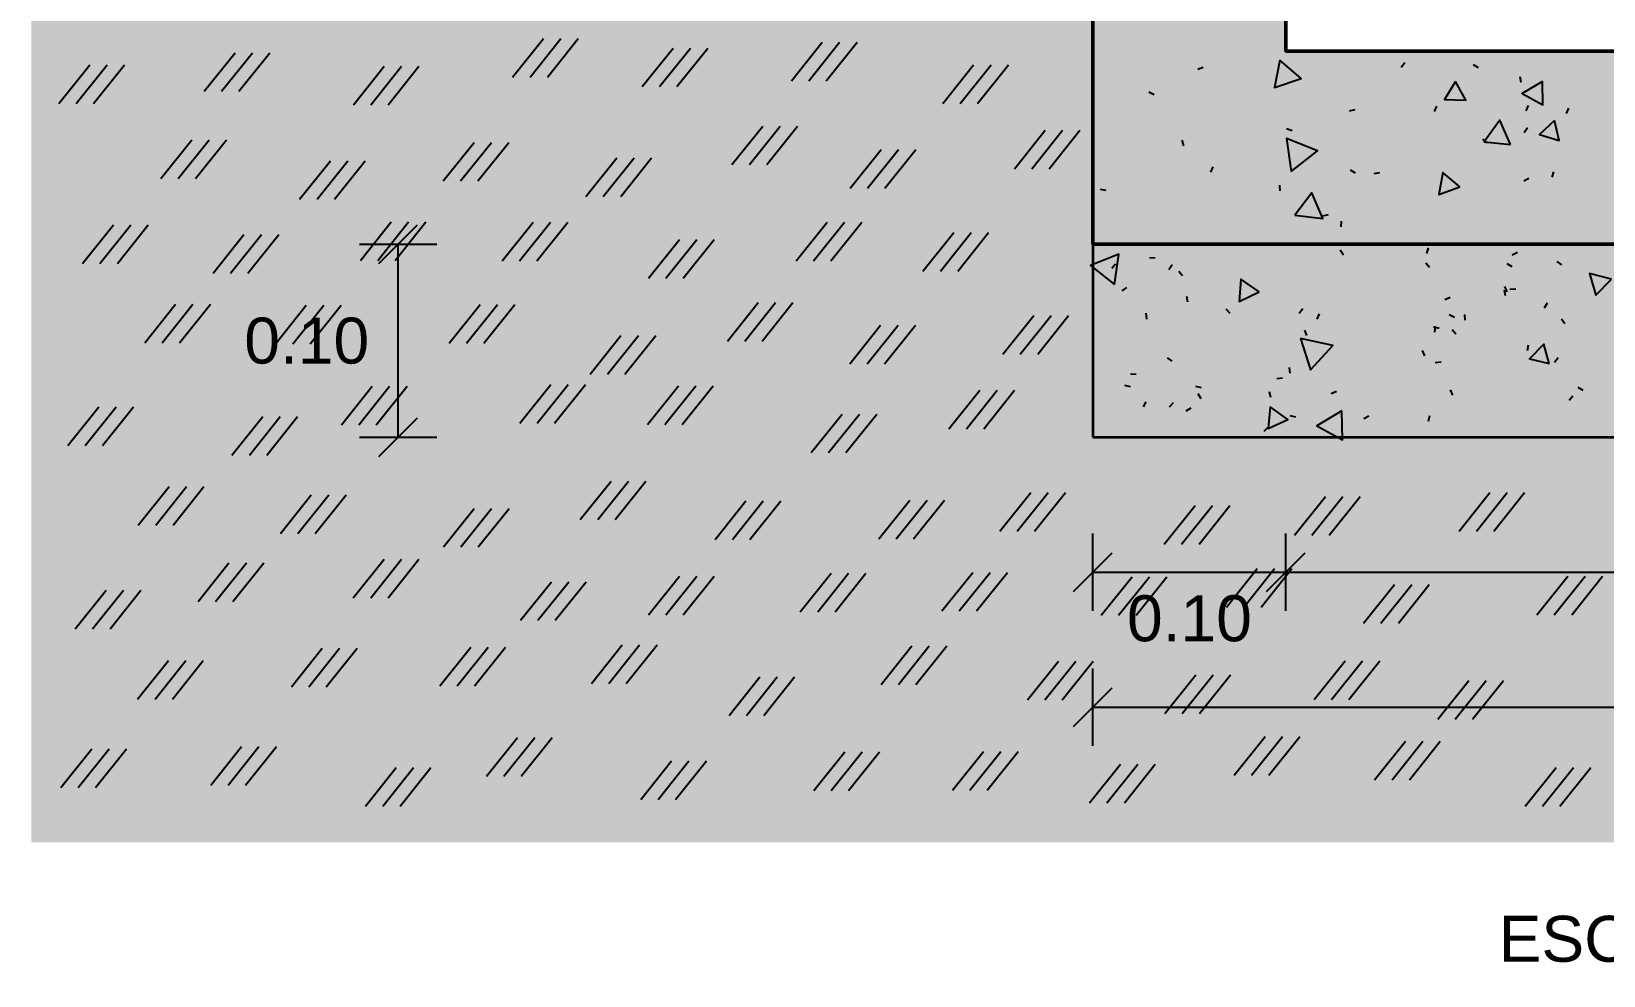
# Model space of a CAD drawing. Header units: metres. Extents: x 0 to 5.98, y 0.35 to 2.3.
# Drawn here: x 3.02 to 3.835, y 0.471 to 0.96 of the extents above; entities that cross this region are included whole.
import ezdxf
from ezdxf.enums import TextEntityAlignment as Align

# ---------------------------------------------------------------- set-up
doc = ezdxf.new("R2010")
doc.units = ezdxf.units.M
for name, color, linetype in [('LEY-COTA', 94, 'Continuous'), ('LEY-RELLENO', 8, 'Continuous'), ('LEY-SIMBOLO', 7, 'Continuous'), ('LEY-TEXTO', 7, 'Continuous')]:
    doc.layers.add(name, color=color, linetype=linetype)
doc.styles.add('ARIAL', font='arial.ttf')

# ---------------------------------------------------------------- blocks, each defined once
blk = doc.blocks.new('DETALLE_LLORADERO')
at = {"layer": 'LEY-RELLENO', "true_color": 0xecdec8}
h = blk.add_hatch(color=7, dxfattribs=at)
h.dxf.hatch_style = 1
h.paths.add_polyline_path([(-0.55, -0.31), (1.15, -0.31), (1.15, 0.6), (0.6, 0.6), (0.6, -0.1), (0, -0.1), (0, 0.6), (-0.55, 0.6)])
at = {"layer": 'LEY-RELLENO', "true_color": 0xdeded8}
h = blk.add_hatch(color=7, dxfattribs=at)
h.dxf.hatch_style = 1
h.paths.add_polyline_path([(0, 0), (0.6, 0), (0.6, 0.6), (0.55, 0.6), (0.55, 0.57), (0.5, 0.57), (0.5, 0.1), (0.1, 0.1), (0.1, 0.57), (0.05, 0.57), (0.05, 0.6), (0, 0.6)])
at = {"layer": 'LEY-RELLENO', "true_color": 0xc8c8c4}
h = blk.add_hatch(color=7, dxfattribs=at)
h.dxf.hatch_style = 1
h.paths.add_polyline_path([(0, -0.1), (0.6, -0.1), (0.6, 0), (0, 0)])
at = {"layer": 'LEY-COTA', "color": 94}
for p, q in [((-0.37, -0.01), (-0.35, 0.01)), ((-0.38, 0), (-0.34, 0)), ((-0.36, -0.1), (-0.36, 0)), ((-0.37, -0.11), (-0.35, -0.09)), ((-0.38, -0.1), (-0.34, -0.1)), ((0, -0.19), (0, -0.15)), ((0.1, -0.19), (0.1, -0.15)), ((0.1, -0.19), (0.1, -0.15)), ((-0.01, -0.18), (0.01, -0.16)), ((0.09, -0.18), (0.11, -0.16)), ((0.09, -0.18), (0.11, -0.16)), ((0, -0.17), (0.1, -0.17)), ((0.1, -0.17), (0.5, -0.17)), ((0, -0.26), (0, -0.22)), ((-0.01, -0.25), (0.01, -0.23)), ((0, -0.24), (0.6, -0.24))]:
    blk.add_line(p, q, dxfattribs=at)
at = {"layer": 'LEY-RELLENO', "true_color": 0xa5845c}
for p, q in [((-0.30068, 0.08657), (-0.28468, 0.10657)), ((-0.29168, 0.08657), (-0.27568, 0.10657)), ((-0.28268, 0.08657), (-0.26668, 0.10657)), ((-0.46052, 0.07921), (-0.44452, 0.09921)), ((-0.45152, 0.07921), (-0.43552, 0.09921)), ((-0.44252, 0.07921), (-0.42652, 0.09921)), ((-0.23358, 0.08161), (-0.21758, 0.10161)), ((-0.22458, 0.08161), (-0.20858, 0.10161)), ((-0.21558, 0.08161), (-0.19958, 0.10161)), ((-0.15624, 0.08457), (-0.14024, 0.10457)), ((-0.14724, 0.08457), (-0.13124, 0.10457)), ((-0.13824, 0.08457), (-0.12224, 0.10457)), ((-0.53578, 0.07285), (-0.51978, 0.09285)), ((-0.52678, 0.07285), (-0.51078, 0.09285)), ((-0.51778, 0.07285), (-0.50178, 0.09285)), ((-0.3832, 0.07215), (-0.3672, 0.09215)), ((-0.3742, 0.07215), (-0.3582, 0.09215)), ((-0.3652, 0.07215), (-0.3492, 0.09215)), ((-0.07781, 0.07284), (-0.06181, 0.09284)), ((-0.06881, 0.07284), (-0.05281, 0.09284)), ((-0.05981, 0.07284), (-0.04381, 0.09284)), ((-0.18702, 0.04119), (-0.17102, 0.06119)), ((-0.17802, 0.04119), (-0.16202, 0.06119)), ((-0.16902, 0.04119), (-0.15302, 0.06119)), ((-0.04072, 0.03906), (-0.02472, 0.05906)), ((-0.03172, 0.03906), (-0.01572, 0.05906)), ((-0.02272, 0.03906), (-0.00672, 0.05906)), ((-0.48295, 0.03408), (-0.46695, 0.05408)), ((-0.47395, 0.03408), (-0.45795, 0.05408)), ((-0.46495, 0.03408), (-0.44895, 0.05408)), ((-0.33665, 0.03273), (-0.32065, 0.05273)), ((-0.32765, 0.03273), (-0.31165, 0.05273)), ((-0.31865, 0.03273), (-0.30265, 0.05273)), ((-0.12578, 0.02898), (-0.10978, 0.04898)), ((-0.11678, 0.02898), (-0.10078, 0.04898)), ((-0.10778, 0.02898), (-0.09178, 0.04898)), ((-0.41103, 0.02323), (-0.39503, 0.04323)), ((-0.40203, 0.02323), (-0.38603, 0.04323)), ((-0.39303, 0.02323), (-0.37703, 0.04323)), ((-0.2627, 0.02463), (-0.2467, 0.04463)), ((-0.2537, 0.02463), (-0.2377, 0.04463)), ((-0.2447, 0.02463), (-0.2287, 0.04463)), ((-0.52348, -0.01004), (-0.50748, 0.00996)), ((-0.51448, -0.01004), (-0.49848, 0.00996)), ((-0.50548, -0.01004), (-0.48948, 0.00996)), ((-0.37958, -0.00844), (-0.36358, 0.01156)), ((-0.37058, -0.00844), (-0.35458, 0.01156)), ((-0.36158, -0.00844), (-0.34558, 0.01156)), ((-0.30609, -0.00862), (-0.29009, 0.01138)), ((-0.29709, -0.00862), (-0.28109, 0.01138)), ((-0.28809, -0.00862), (-0.27209, 0.01138)), ((-0.15378, -0.0086), (-0.13778, 0.0114)), ((-0.14478, -0.0086), (-0.12878, 0.0114)), ((-0.13578, -0.0086), (-0.11978, 0.0114)), ((-0.45587, -0.01505), (-0.43987, 0.00495)), ((-0.44687, -0.01505), (-0.43087, 0.00495)), ((-0.43787, -0.01505), (-0.42187, 0.00495)), ((-0.23028, -0.0176), (-0.21428, 0.0024)), ((-0.22128, -0.0176), (-0.20528, 0.0024)), ((-0.21228, -0.0176), (-0.19628, 0.0024)), ((-0.08807, -0.014), (-0.07207, 0.006)), ((-0.07907, -0.014), (-0.06307, 0.006)), ((-0.07007, -0.014), (-0.05407, 0.006)), ((-0.49131, -0.05116), (-0.47531, -0.03116)), ((-0.48231, -0.05116), (-0.46631, -0.03116)), ((-0.47331, -0.05116), (-0.45731, -0.03116)), ((-0.42357, -0.05167), (-0.40757, -0.03167)), ((-0.41457, -0.05167), (-0.39857, -0.03167)), ((-0.40557, -0.05167), (-0.38957, -0.03167)), ((-0.33356, -0.05138), (-0.31756, -0.03138)), ((-0.32456, -0.05138), (-0.30856, -0.03138)), ((-0.31556, -0.05138), (-0.29956, -0.03138)), ((-0.18943, -0.05025), (-0.17343, -0.03025)), ((-0.18043, -0.05025), (-0.16443, -0.03025)), ((-0.17143, -0.05025), (-0.15543, -0.03025)), ((-0.04663, -0.05695), (-0.03063, -0.03695)), ((-0.03763, -0.05695), (-0.02163, -0.03695)), ((-0.02863, -0.05695), (-0.01263, -0.03695)), ((-0.26053, -0.06735), (-0.24453, -0.04735)), ((-0.25153, -0.06735), (-0.23553, -0.04735)), ((-0.24253, -0.06735), (-0.22653, -0.04735)), ((-0.126, -0.06207), (-0.11, -0.04207)), ((-0.117, -0.06207), (-0.101, -0.04207)), ((-0.108, -0.06207), (-0.092, -0.04207)), ((-0.2969, -0.09276), (-0.2809, -0.07276)), ((-0.2879, -0.09276), (-0.2719, -0.07276)), ((-0.2789, -0.09276), (-0.2629, -0.07276)), ((-0.38941, -0.09363), (-0.37341, -0.07363)), ((-0.38041, -0.09363), (-0.36441, -0.07363)), ((-0.37141, -0.09363), (-0.35541, -0.07363)), ((-0.23081, -0.0935), (-0.21481, -0.0735)), ((-0.22181, -0.0935), (-0.20581, -0.0735)), ((-0.21281, -0.0935), (-0.19681, -0.0735)), ((-0.07459, -0.09577), (-0.05859, -0.07577)), ((-0.06559, -0.09577), (-0.04959, -0.07577)), ((-0.05659, -0.09577), (-0.04059, -0.07577)), ((-0.5311, -0.10431), (-0.5151, -0.08431)), ((-0.5221, -0.10431), (-0.5061, -0.08431)), ((-0.5131, -0.10431), (-0.4971, -0.08431)), ((-0.44609, -0.10938), (-0.43009, -0.08938)), ((-0.43709, -0.10938), (-0.42109, -0.08938)), ((-0.42809, -0.10938), (-0.41209, -0.08938)), ((-0.14595, -0.10806), (-0.12995, -0.08806)), ((-0.13695, -0.10806), (-0.12095, -0.08806)), ((-0.12795, -0.10806), (-0.11195, -0.08806)), ((-0.49462, -0.14559), (-0.47862, -0.12559)), ((-0.48562, -0.14559), (-0.46962, -0.12559)), ((-0.47662, -0.14559), (-0.46062, -0.12559)), ((-0.42099, -0.14996), (-0.40499, -0.12996)), ((-0.41199, -0.14996), (-0.39599, -0.12996)), ((-0.40299, -0.14996), (-0.38699, -0.12996)), ((-0.26561, -0.1428), (-0.24961, -0.1228)), ((-0.25661, -0.1428), (-0.24061, -0.1228)), ((-0.24761, -0.1428), (-0.23161, -0.1228)), ((-0.04825, -0.1488), (-0.03225, -0.1288)), ((-0.03925, -0.1488), (-0.02325, -0.1288)), ((-0.03025, -0.1488), (-0.01425, -0.1288)), ((0.18967, -0.14873), (0.20567, -0.12873)), ((0.19867, -0.14873), (0.21467, -0.12873)), ((0.20767, -0.14873), (0.22367, -0.12873)), ((-0.33655, -0.15696), (-0.32055, -0.13696)), ((-0.32755, -0.15696), (-0.31155, -0.13696)), ((-0.31855, -0.15696), (-0.30255, -0.13696)), ((-0.1958, -0.15305), (-0.1798, -0.13305)), ((-0.1868, -0.15305), (-0.1708, -0.13305)), ((-0.1778, -0.15305), (-0.1618, -0.13305)), ((-0.11092, -0.15273), (-0.09492, -0.13273)), ((-0.10192, -0.15273), (-0.08592, -0.13273)), ((-0.09292, -0.15273), (-0.07692, -0.13273)), ((0.03696, -0.15546), (0.05296, -0.13546)), ((0.04596, -0.15546), (0.06196, -0.13546)), ((0.05496, -0.15546), (0.07096, -0.13546)), ((0.10444, -0.15082), (0.12044, -0.13082)), ((0.11344, -0.15082), (0.12944, -0.13082)), ((0.12244, -0.15082), (0.13844, -0.13082)), ((-0.46365, -0.18514), (-0.44765, -0.16514)), ((-0.45465, -0.18514), (-0.43865, -0.16514)), ((-0.44565, -0.18514), (-0.42965, -0.16514)), ((-0.38322, -0.18333), (-0.36722, -0.16333)), ((-0.37422, -0.18333), (-0.35822, -0.16333)), ((-0.36522, -0.18333), (-0.34922, -0.16333)), ((-0.15162, -0.19059), (-0.13562, -0.17059)), ((-0.14262, -0.19059), (-0.12662, -0.17059)), ((-0.13362, -0.19059), (-0.11762, -0.17059)), ((-0.07831, -0.1901), (-0.06231, -0.1701)), ((-0.06931, -0.1901), (-0.05331, -0.1701)), ((-0.06031, -0.1901), (-0.04431, -0.1701)), ((0.06912, -0.18809), (0.08512, -0.16809)), ((0.07812, -0.18809), (0.09412, -0.16809)), ((0.08712, -0.18809), (0.10312, -0.16809)), ((-0.29657, -0.19494), (-0.28057, -0.17494)), ((-0.28757, -0.19494), (-0.27157, -0.17494)), ((-0.27857, -0.19494), (-0.26257, -0.17494)), ((-0.23029, -0.1921), (-0.21429, -0.1721)), ((-0.22129, -0.1921), (-0.20529, -0.1721)), ((-0.21229, -0.1921), (-0.19629, -0.1721)), ((0.00431, -0.19236), (0.02031, -0.17236)), ((0.01331, -0.19236), (0.02931, -0.17236)), ((0.02231, -0.19236), (0.03831, -0.17236)), ((0.14025, -0.19648), (0.15625, -0.17648)), ((0.14925, -0.19648), (0.16525, -0.17648)), ((0.15825, -0.19648), (0.17425, -0.17648)), ((0.23006, -0.19208), (0.24606, -0.17208)), ((0.23906, -0.19208), (0.25506, -0.17208)), ((0.24806, -0.19208), (0.26406, -0.17208)), ((-0.52729, -0.19938), (-0.51129, -0.17938)), ((-0.51829, -0.19938), (-0.50229, -0.17938)), ((-0.50929, -0.19938), (-0.49329, -0.17938)), ((-0.41531, -0.22942), (-0.39931, -0.20942)), ((-0.40631, -0.22942), (-0.39031, -0.20942)), ((-0.39731, -0.22942), (-0.38131, -0.20942)), ((-0.33836, -0.22892), (-0.32236, -0.20892)), ((-0.32936, -0.22892), (-0.31336, -0.20892)), ((-0.32036, -0.22892), (-0.30436, -0.20892)), ((-0.25987, -0.22768), (-0.24387, -0.20768)), ((-0.25087, -0.22768), (-0.23487, -0.20768)), ((-0.24187, -0.22768), (-0.22587, -0.20768)), ((-0.10979, -0.22821), (-0.09379, -0.20821)), ((-0.10079, -0.22821), (-0.08479, -0.20821)), ((-0.09179, -0.22821), (-0.07579, -0.20821)), ((-0.49498, -0.2358), (-0.47898, -0.2158)), ((-0.48598, -0.2358), (-0.46998, -0.2158)), ((-0.47698, -0.2358), (-0.46098, -0.2158)), ((-0.03391, -0.23612), (-0.01791, -0.21612)), ((-0.02491, -0.23612), (-0.00891, -0.21612)), ((-0.01591, -0.23612), (0.00009, -0.21612)), ((0.11463, -0.23603), (0.13063, -0.21603)), ((0.12363, -0.23603), (0.13963, -0.21603)), ((0.13263, -0.23603), (0.14863, -0.21603)), ((-0.18857, -0.24424), (-0.17257, -0.22424)), ((-0.17957, -0.24424), (-0.16357, -0.22424)), ((-0.17057, -0.24424), (-0.15457, -0.22424)), ((0.03728, -0.24328), (0.05328, -0.22328)), ((0.04628, -0.24328), (0.06228, -0.22328)), ((0.05528, -0.24328), (0.07128, -0.22328)), ((0.1787, -0.24623), (0.1947, -0.22623)), ((0.1877, -0.24623), (0.2037, -0.22623)), ((0.1967, -0.24623), (0.2127, -0.22623)), ((-0.4571, -0.28042), (-0.4411, -0.26042)), ((-0.4481, -0.28042), (-0.4321, -0.26042)), ((-0.4391, -0.28042), (-0.4231, -0.26042)), ((-0.31424, -0.27575), (-0.29824, -0.25575)), ((-0.30524, -0.27575), (-0.28924, -0.25575)), ((-0.29624, -0.27575), (-0.28024, -0.25575)), ((0.0732, -0.27514), (0.0892, -0.25514)), ((0.0822, -0.27514), (0.0982, -0.25514)), ((0.0912, -0.27514), (0.1072, -0.25514)), ((0.14596, -0.27767), (0.16196, -0.25767)), ((0.15496, -0.27767), (0.17096, -0.25767)), ((0.16396, -0.27767), (0.17996, -0.25767)), ((-0.53474, -0.28162), (-0.51874, -0.26162)), ((-0.52574, -0.28162), (-0.50974, -0.26162)), ((-0.51674, -0.28162), (-0.50074, -0.26162)), ((-0.23431, -0.28781), (-0.21831, -0.26781)), ((-0.22531, -0.28781), (-0.20931, -0.26781)), ((-0.21631, -0.28781), (-0.20031, -0.26781)), ((-0.14459, -0.28309), (-0.12859, -0.26309)), ((-0.13559, -0.28309), (-0.11959, -0.26309)), ((-0.12659, -0.28309), (-0.11059, -0.26309)), ((-0.07277, -0.28297), (-0.05677, -0.26297)), ((-0.06377, -0.28297), (-0.04777, -0.26297)), ((-0.05477, -0.28297), (-0.03877, -0.26297)), ((-0.37699, -0.29119), (-0.36099, -0.27119)), ((-0.36799, -0.29119), (-0.35199, -0.27119)), ((-0.35899, -0.29119), (-0.34299, -0.27119)), ((-0.00172, -0.28949), (0.01428, -0.26949)), ((0.00728, -0.28949), (0.02328, -0.26949)), ((0.01628, -0.28949), (0.03228, -0.26949)), ((0.22393, -0.29122), (0.23993, -0.27122)), ((0.23293, -0.29122), (0.24893, -0.27122)), ((0.24193, -0.29122), (0.25793, -0.27122))]:
    blk.add_line(p, q, dxfattribs=at)
at = {"layer": 'LEY-RELLENO', "true_color": 0x787874}
for p, q in [((0.05428, 0.09069), (0.05712, 0.09166)), ((0.15971, 0.09167), (0.16152, 0.09405)), ((0.19969, 0.09128), (0.1972, 0.09295)), ((0.22196, 0.0838), (0.22137, 0.08674)), ((0.03174, 0.07743), (0.02902, 0.07871)), ((0.13294, 0.069), (0.13583, 0.06982)), ((0.17689, 0.06876), (0.17822, 0.07145)), ((0.22453, 0.06914), (0.22569, 0.07191)), ((0.24545, 0.06766), (0.2466, 0.07043)), ((0.10316, 0.05877), (0.10031, 0.05969)), ((0.22343, 0.05787), (0.22509, 0.06037)), ((0.04702, 0.05091), (0.04627, 0.05381)), ((0.20425, 0.05253), (0.20193, 0.05443)), ((0.06115, 0.03729), (0.06231, 0.04006)), ((0.13608, 0.03685), (0.1335, 0.03838)), ((0.14575, 0.03664), (0.14871, 0.03709)), ((0.22318, 0.03277), (0.22585, 0.03414)), ((0.23796, 0.03465), (0.23882, 0.03752)), ((0.00693, 0.02783), (0.00396, 0.02825)), ((0.09708, 0.02764), (0.09676, 0.03062)), ((0.11916, 0.01459), (0.12207, 0.01532)), ((0.12858, 0.00895), (0.12871, 0.01194))]:
    blk.add_line(p, q, dxfattribs=at)
at = {"layer": 'LEY-RELLENO', "true_color": 0x6e6e6a}
for p, q in [((0.03226, -0.00724), (0.02926, -0.00715)), ((0.1298, -0.00565), (0.12816, -0.00314)), ((0.17298, -0.00484), (0.17381, -0.00196)), ((0.21726, -0.0056), (0.2199, -0.00419)), ((0.0098, -0.01244), (0.01174, -0.01016)), ((0.03928, -0.01309), (0.04102, -0.01065)), ((0.04638, -0.01648), (0.04448, -0.01416)), ((0.17443, -0.0121), (0.17244, -0.00986)), ((0.21716, -0.0118), (0.21464, -0.01016)), ((0.24296, -0.01082), (0.24059, -0.00899)), ((0.01514, -0.02424), (0.01753, -0.02243)), ((0.21377, -0.02678), (0.21322, -0.02383)), ((0.21466, -0.02472), (0.21349, -0.02195)), ((0.21604, -0.02329), (0.21904, -0.02319)), ((0.04912, -0.03013), (0.04869, -0.02716)), ((0.18238, -0.02872), (0.1851, -0.02744)), ((0.23402, -0.03307), (0.23556, -0.0305)), ((0.02796, -0.03886), (0.02763, -0.03587)), ((0.07114, -0.03592), (0.06905, -0.03377)), ((0.10693, -0.03579), (0.10868, -0.03336)), ((0.1161, -0.0389), (0.11735, -0.03617)), ((0.18726, -0.03796), (0.18456, -0.03664)), ((0.19278, -0.03949), (0.19267, -0.03649)), ((0.24456, -0.0413), (0.24277, -0.03889)), ((0.11086, -0.04738), (0.10981, -0.04458)), ((0.1794, -0.04371), (0.17653, -0.04284)), ((0.17723, -0.04567), (0.17741, -0.04267)), ((0.18803, -0.04667), (0.18615, -0.04434)), ((0.17195, -0.05785), (0.17072, -0.05512)), ((0.22517, -0.0551), (0.22567, -0.05215)), ((0.04112, -0.06072), (0.03869, -0.05896)), ((0.10227, -0.06693), (0.10185, -0.06396)), ((0.17738, -0.06131), (0.18037, -0.06099)), ((0.23919, -0.0611), (0.24107, -0.05877)), ((0.0195, -0.07404), (0.0166, -0.07324)), ((0.02241, -0.06764), (0.01942, -0.06748)), ((0.09531, -0.06969), (0.09828, -0.06929)), ((0.05627, -0.07455), (0.05334, -0.07387)), ((0.05604, -0.08013), (0.05452, -0.07755)), ((0.09209, -0.07953), (0.0914, -0.07662)), ((0.12349, -0.0775), (0.12619, -0.07621)), ((0.18639, -0.07835), (0.18522, -0.07558)), ((0.24671, -0.08088), (0.24865, -0.07859)), ((0.25403, -0.0759), (0.25144, -0.07438)), ((0.02625, -0.08441), (0.02751, -0.08168)), ((0.03964, -0.08428), (0.04172, -0.08212)), ((0.04826, -0.0864), (0.05081, -0.08481)), ((0.10506, -0.08972), (0.10214, -0.08904)), ((0.1403, -0.09039), (0.14295, -0.08898)), ((0.17385, -0.09175), (0.17456, -0.08883)), ((0.08872, -0.09697), (0.09085, -0.09485))]:
    blk.add_line(p, q, dxfattribs=at)
at = {"layer": 'LEY-RELLENO', "true_color": 0x787874}
for points in [[(0.09691, 0.0954), (0.09403, 0.08109), (0.10784, 0.08583)], [(0.18793, 0.08422), (0.18215, 0.07487), (0.19315, 0.0746)], [(0.23286, 0.08431), (0.22239, 0.07799), (0.23314, 0.07214)], [(0.21642, 0.05156), (0.21086, 0.06421), (0.20274, 0.05302)], [(0.23912, 0.06408), (0.23131, 0.05679), (0.24155, 0.05373)], [(0.10276, 0.03765), (0.11637, 0.04838), (0.10024, 0.05471)], [(0.19018, 0.02961), (0.18126, 0.03711), (0.17929, 0.02563)], [(0.10457, 0.01506), (0.11905, 0.01321), (0.11334, 0.02664)]]:
    blk.add_lwpolyline(points, close=True, dxfattribs=at)
at = {"layer": 'LEY-RELLENO', "true_color": 0x6e6e6a}
for points in [[(0.01122, -0.02085), (0.0135, -0.00517), (-0.00118, -0.01112)], [(0.26867, -0.01818), (0.25736, -0.01527), (0.26055, -0.0265)], [(0.08608, -0.02474), (0.07658, -0.01815), (0.07569, -0.02968)], [(0.1076, -0.04892), (0.11275, -0.06521), (0.12421, -0.05254)], [(0.23642, -0.06194), (0.23356, -0.0518), (0.22625, -0.05939)], [(0.09188, -0.0844), (0.09072, -0.09559), (0.10097, -0.09094)], [(0.12901, -0.08647), (0.11604, -0.09422), (0.12928, -0.1015)]]:
    blk.add_lwpolyline(points, close=True, dxfattribs=at)
at = {"layer": 'LEY-SIMBOLO', "color": 5, "lineweight": 50}
blk.add_lwpolyline([(0, 0), (0.6, 0), (0.6, 0.6), (0.55, 0.6), (0.55, 0.57), (0.5, 0.57), (0.5, 0.1), (0.1, 0.1), (0.1, 0.57), (0.05, 0.57), (0.05, 0.6), (0, 0.6)], close=True, dxfattribs=at)
at = {"layer": 'LEY-SIMBOLO', "lineweight": 35, "true_color": 0x464646}
blk.add_lwpolyline([(0, -0.1), (0.6, -0.1), (0.6, 0), (0, 0)], close=True, dxfattribs=at)
at = {"layer": 'LEY-TEXTO', "color": 7, "true_color": 0x232323, "style": 'ARIAL'}
blk.add_text('0.10', height=0.0238, dxfattribs=at).set_placement((-0.375, -0.05), align=Align.MIDDLE_RIGHT)
blk.add_text('0.10', height=0.0238, dxfattribs=at).set_placement((0.05, -0.182), align=Align.TOP_CENTER)
at = {"layer": 'LEY-TEXTO', "color": 7, "style": 'ARIAL'}
blk.add_text('ESC. REAL (1 unidad = 1 m) - lloraderos solo en los muros colindantes con area verde', height=0.0238, dxfattribs=at).set_placement((0.85, -0.36), align=Align.MIDDLE_CENTER)

msp = doc.modelspace()

# ---------------------------------------------------------------- block references
msp.add_blockref('DETALLE_LLORADERO', (3.57, 0.85))

doc.saveas('drawing.dxf')
